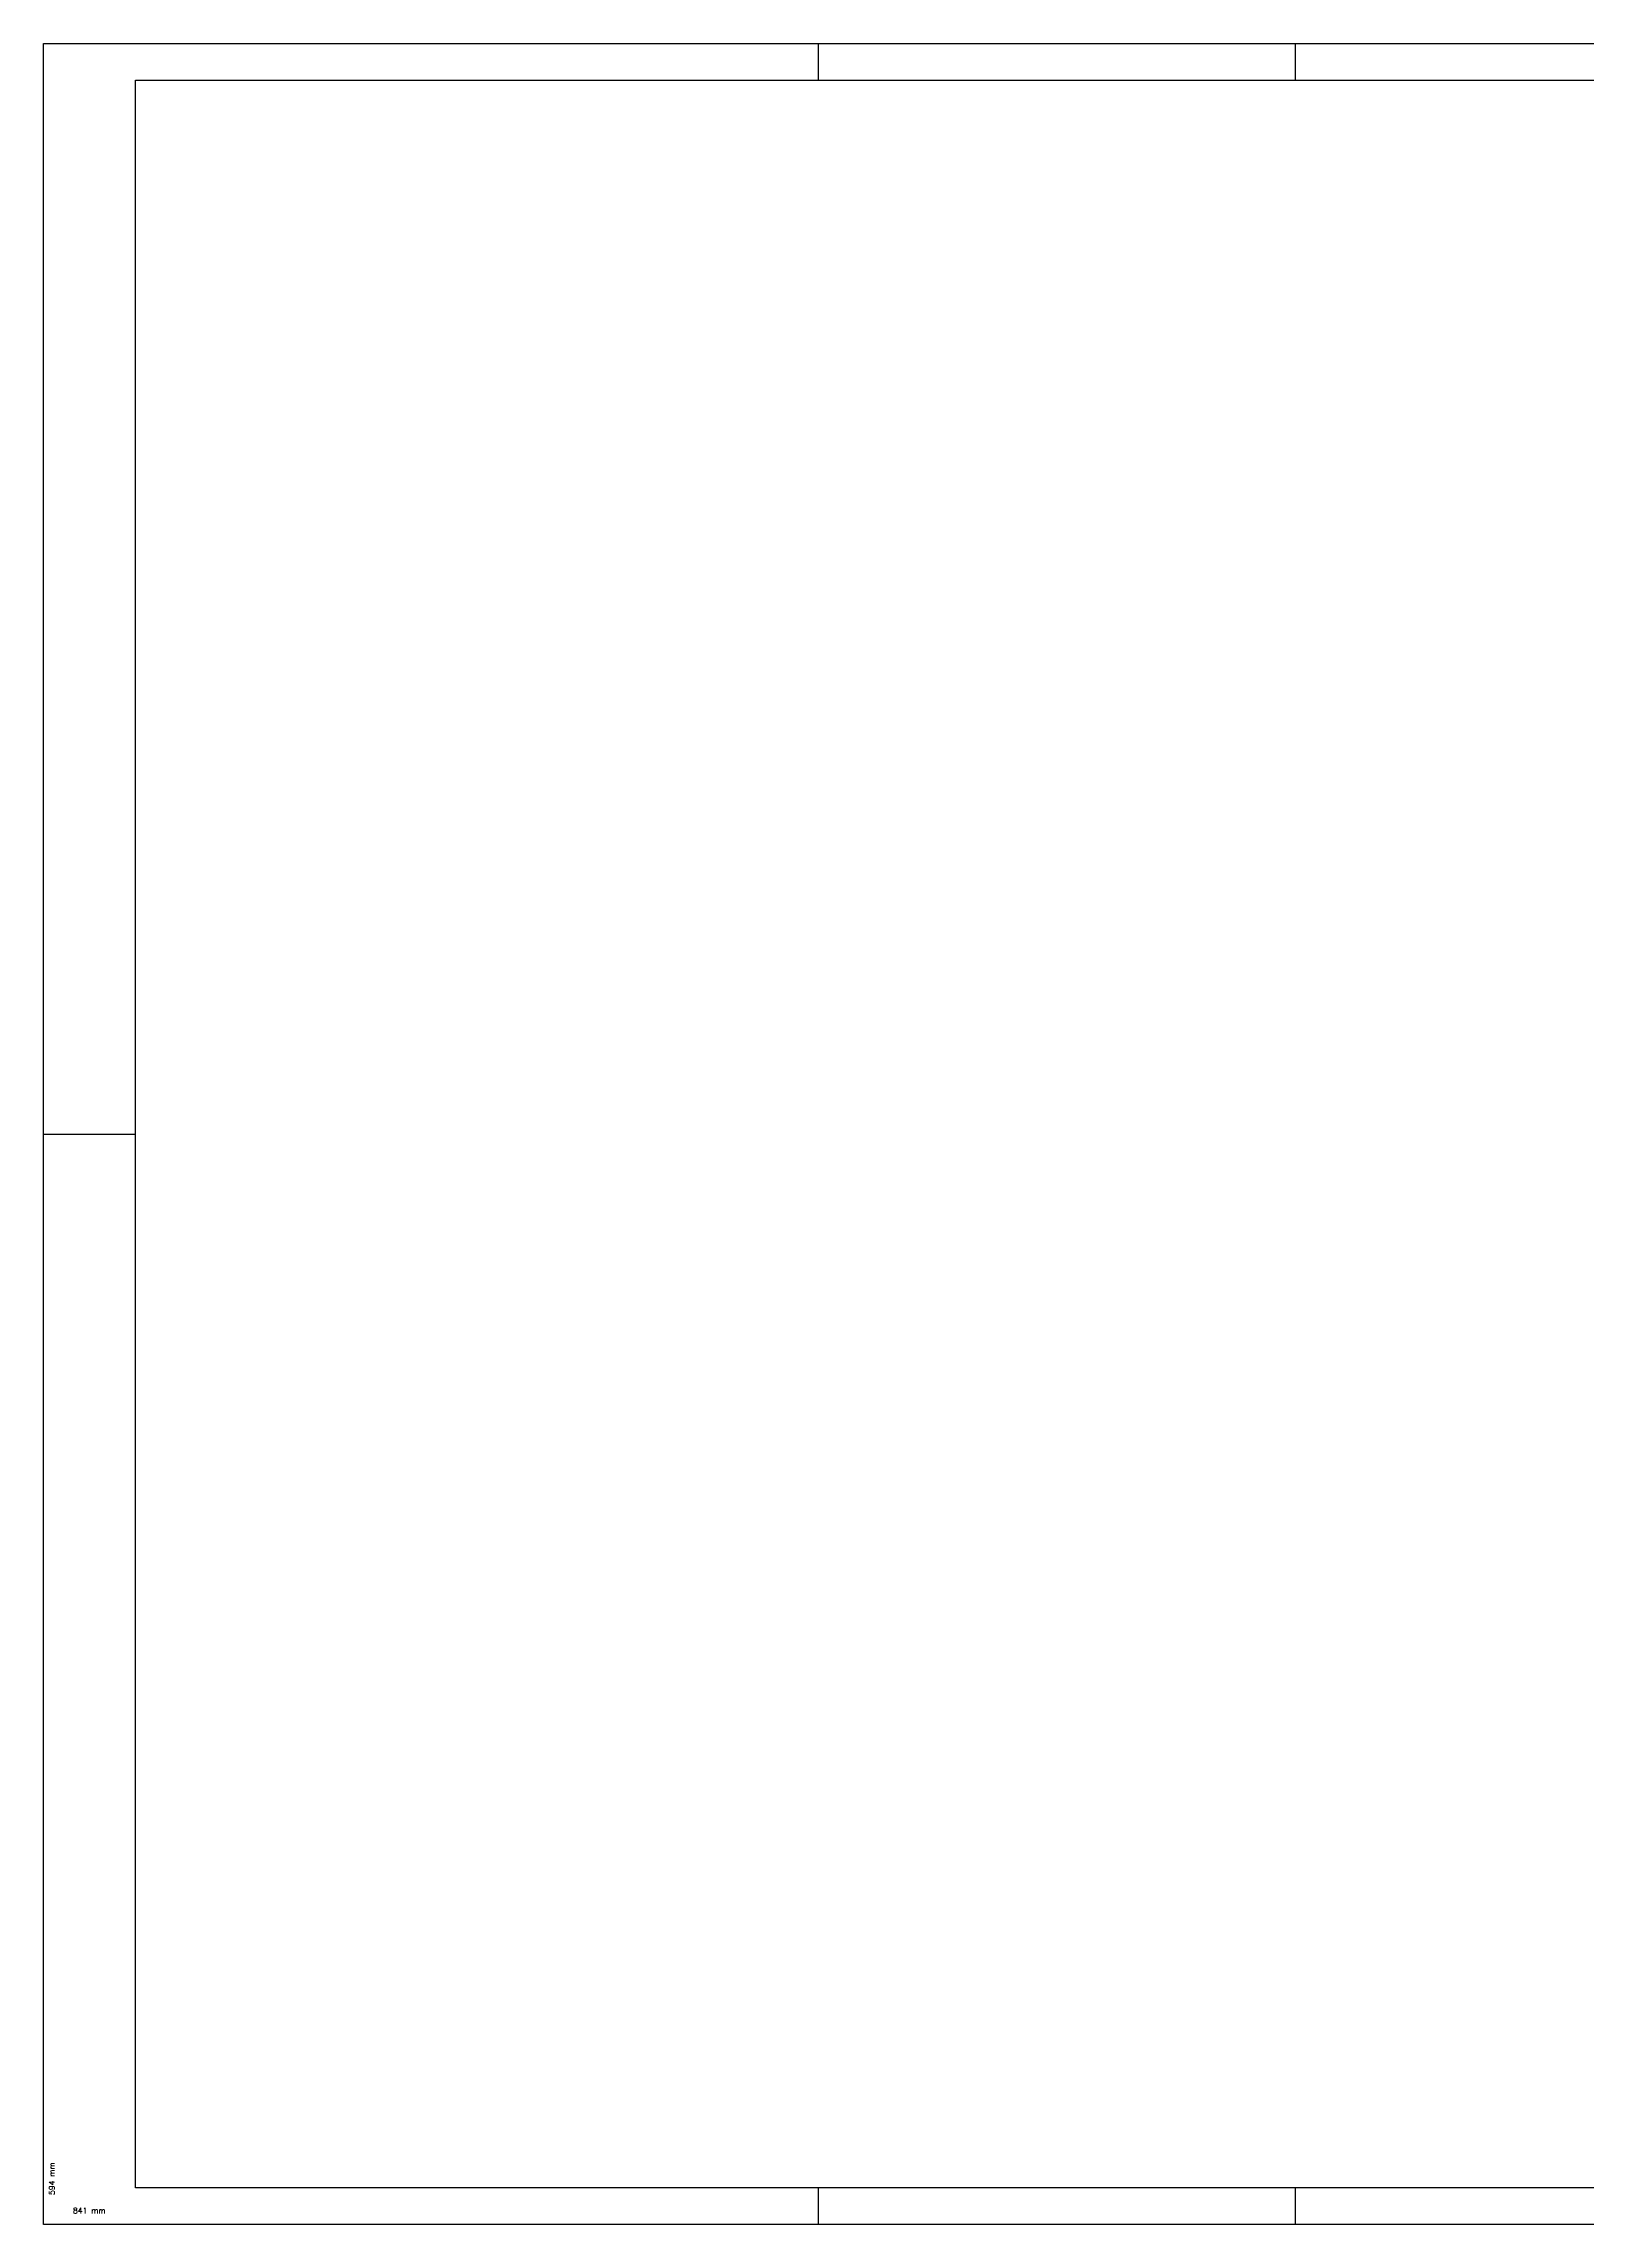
# Model space of a CAD drawing. Header units: millimetres. Extents: x -4205 to 0, y 0 to 2970.
# Drawn here: x -4205 to -2103, y 0 to 2970 of the extents above; entities that cross this region are included whole.
import ezdxf

# ---------------------------------------------------------------- set-up
doc = ezdxf.new("R2010")
doc.units = ezdxf.units.MM
doc.layers.add('F-MARGEM', color=1, linetype='Continuous')
doc.styles.add('MCP', font='romans.shx')

# ---------------------------------------------------------------- blocks, each defined once
blk = doc.blocks.new('A1')
at = {"layer": 'F-MARGEM', "color": 2}
for p, q in [((21.1, 59.4), (21.1, 58.4)), ((34.1, 58.4), (34.1, 59.4)), ((0, 29.7), (2.5, 29.7)), ((21.1, 1), (21.1, 0)), ((34.1, 0), (34.1, 1))]:
    blk.add_line(p, q, dxfattribs=at)
blk.add_lwpolyline([(0, 0), (0, 59.4), (84.1, 59.4), (84.1, 0)], close=True, dxfattribs=at)
at = {"layer": 'F-MARGEM', "color": 7}
blk.add_lwpolyline([(83.1, 1), (2.5, 1), (2.5, 58.4), (83.1, 58.4)], close=True, dxfattribs=at)
at = {"layer": 'F-MARGEM', "color": 1, "style": 'MCP'}
blk.add_text('594 mm', height=0.1524, rotation=90, dxfattribs=at).set_placement((0.3, 0.8))
blk.add_text('841 mm', height=0.1524, dxfattribs=at).set_placement((0.8, 0.3))

msp = doc.modelspace()

# ---------------------------------------------------------------- block references
at = {"layer": 'F-MARGEM', "xscale": 50, "yscale": 50, "zscale": 50}
msp.add_blockref('A1', (-4205, 0), dxfattribs=at)

doc.saveas('drawing.dxf')
